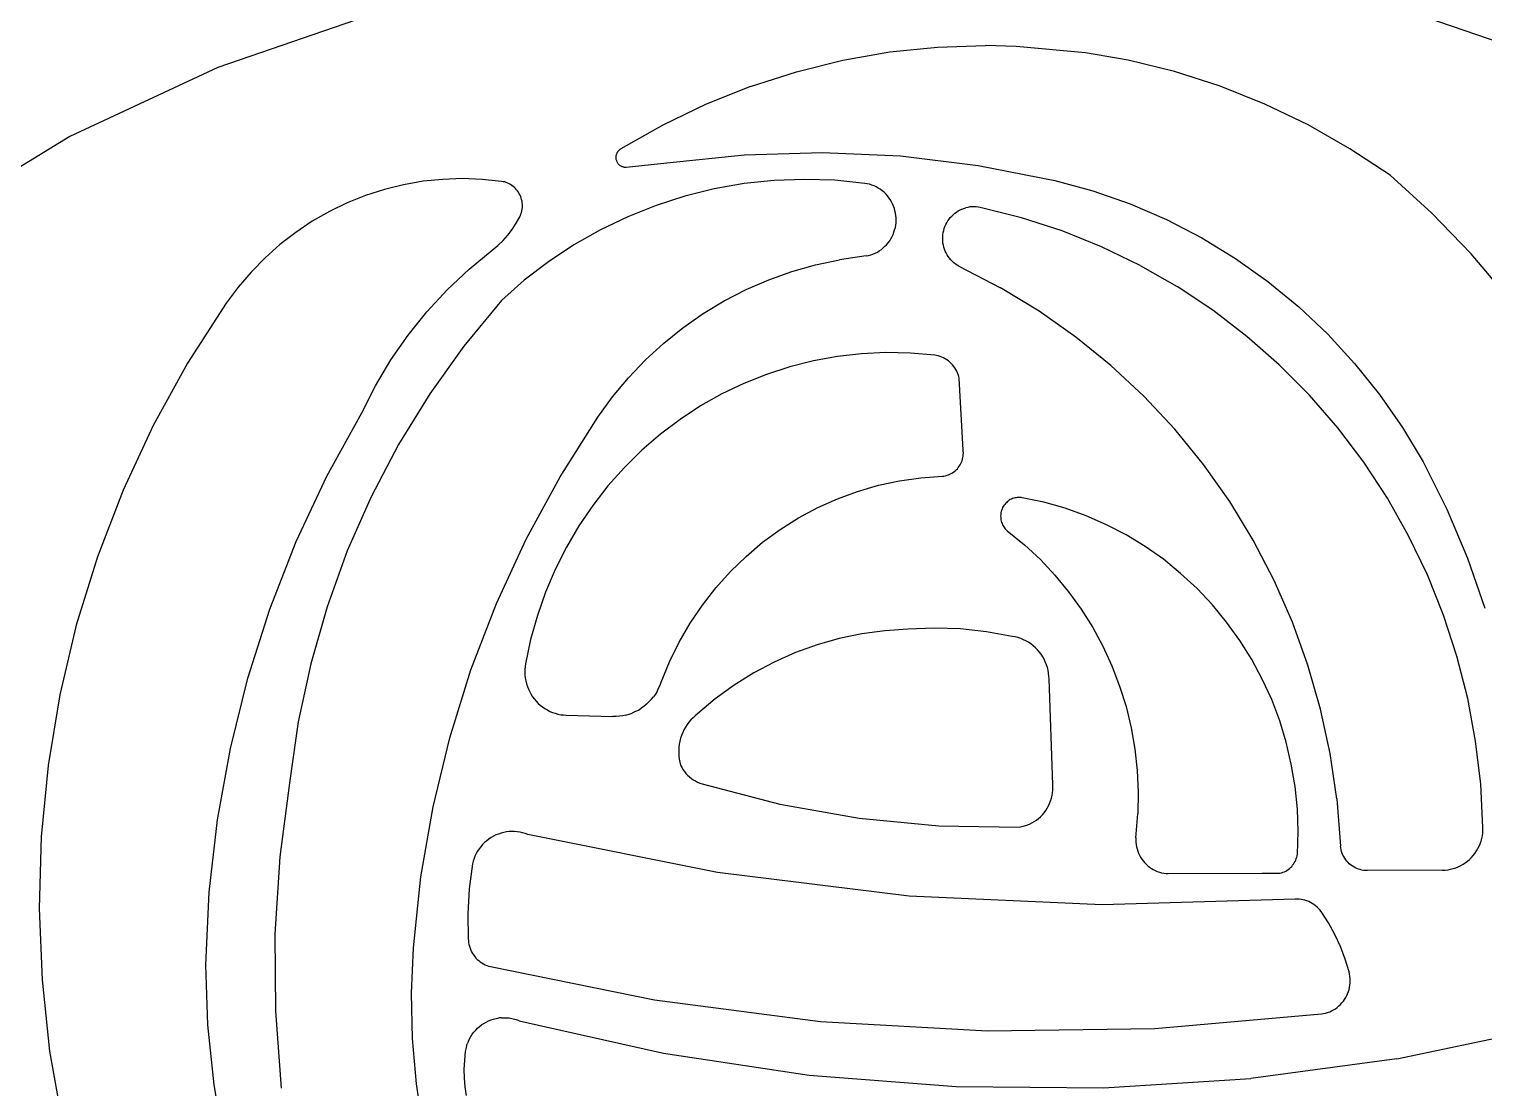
# Model space of a CAD drawing. Extents: x 396092 to 455492, y 17293 to 132793.
# Drawn here: x 419135.9 to 419241.3, y 60957.9 to 61034.6 of the extents above; entities that cross this region are included whole.
import ezdxf

# ---------------------------------------------------------------- set-up
doc = ezdxf.new("R2010")
doc.units = 0
doc.header["$LTSCALE"] = 1000
doc.header["$MEASUREMENT"] = 0
doc.layers.add('MU', color=34, linetype='Continuous')

msp = doc.modelspace()

# ---------------------------------------------------------------- linework, layer by layer
at = {"layer": 'MU', "color": 37}
for p, q in [((419161.13, 61035.75), (419149.6, 61031.78)), ((419247.66, 61031.78), (419236.13, 61035.75)), ((419194.86, 61032.31), (419198.28, 61032.91)), ((419198.28, 61032.91), (419201.73, 61033.27)), ((419201.73, 61033.27), (419205.19, 61033.39)), ((419207.41, 61033.31), (419205.19, 61033.39)), ((419212.45, 61032.85), (419207.41, 61033.31)), ((419215.52, 61032.32), (419212.45, 61032.85)), ((419149.6, 61031.78), (419138.88, 61026.78)), ((419188.19, 61030.42), (419191.5, 61031.48)), ((419191.5, 61031.48), (419194.86, 61032.31)), ((419218.89, 61031.49), (419215.52, 61032.32)), ((419222.19, 61030.43), (419218.89, 61031.49)), ((419188.19, 61030.42), (419184.96, 61029.13)), ((419225.42, 61029.14), (419222.19, 61030.43)), ((419184.96, 61029.13), (419181.83, 61027.62)), ((419228.56, 61027.63), (419225.42, 61029.14)), ((419181.83, 61027.62), (419178.8, 61025.9)), ((419231.58, 61025.91), (419228.56, 61027.63)), ((419138.88, 61026.78), (419129.15, 61020.83)), ((419178.44, 61025.34), (419178.43, 61025.29)), ((419178.43, 61025.29), (419178.43, 61025.24)), ((419178.43, 61025.24), (419178.44, 61025.2)), ((419178.45, 61025.43), (419178.44, 61025.38)), ((419178.44, 61025.38), (419178.44, 61025.34)), ((419178.44, 61025.2), (419178.44, 61025.15)), ((419178.44, 61025.15), (419178.45, 61025.1)), ((419178.46, 61025.47), (419178.45, 61025.43)), ((419178.45, 61025.1), (419178.47, 61025.06)), ((419178.48, 61025.52), (419178.46, 61025.47)), ((419178.47, 61025.06), (419178.48, 61025.02)), ((419178.49, 61025.56), (419178.48, 61025.52)), ((419178.51, 61025.6), (419178.49, 61025.56)), ((419178.54, 61025.65), (419178.51, 61025.6)), ((419178.56, 61025.68), (419178.54, 61025.65)), ((419178.59, 61025.72), (419178.56, 61025.68)), ((419178.62, 61025.76), (419178.59, 61025.72)), ((419178.65, 61025.79), (419178.62, 61025.76)), ((419178.69, 61025.82), (419178.65, 61025.79)), ((419178.72, 61025.85), (419178.69, 61025.82)), ((419178.76, 61025.87), (419178.72, 61025.85)), ((419178.8, 61025.9), (419178.76, 61025.87)), ((419182.13, 61024.89), (419187.75, 61025.47)), ((419187.75, 61025.47), (419193.4, 61025.64)), ((419193.4, 61025.64), (419199.05, 61025.38)), ((419199.05, 61025.38), (419204.67, 61024.7)), ((419234.49, 61023.98), (419231.58, 61025.91)), ((419178.48, 61025.02), (419178.5, 61024.97)), ((419178.5, 61024.97), (419178.52, 61024.93)), ((419178.52, 61024.93), (419178.55, 61024.89)), ((419178.55, 61024.89), (419178.57, 61024.85)), ((419178.57, 61024.85), (419178.6, 61024.82)), ((419178.6, 61024.82), (419178.63, 61024.78)), ((419178.63, 61024.78), (419178.67, 61024.75)), ((419178.67, 61024.75), (419178.7, 61024.72)), ((419178.7, 61024.72), (419178.74, 61024.69)), ((419178.74, 61024.69), (419178.78, 61024.67)), ((419178.78, 61024.67), (419178.82, 61024.65)), ((419178.82, 61024.65), (419178.86, 61024.63)), ((419178.86, 61024.63), (419178.9, 61024.61)), ((419178.9, 61024.61), (419178.95, 61024.6)), ((419178.95, 61024.6), (419178.99, 61024.59)), ((419178.99, 61024.59), (419179.04, 61024.58)), ((419179.04, 61024.58), (419179.08, 61024.57)), ((419179.08, 61024.57), (419179.13, 61024.57)), ((419179.13, 61024.57), (419179.17, 61024.57)), ((419179.17, 61024.57), (419182.13, 61024.89)), ((419204.67, 61024.7), (419210.22, 61023.61)), ((419161.67, 61022.96), (419160.31, 61022.52)), ((419163.06, 61023.3), (419161.67, 61022.96)), ((419164.47, 61023.55), (419163.06, 61023.3)), ((419165.89, 61023.69), (419164.47, 61023.55)), ((419167.31, 61023.74), (419165.89, 61023.69)), ((419168.74, 61023.69), (419167.31, 61023.74)), ((419170.16, 61023.54), (419168.74, 61023.69)), ((419170.27, 61023.52), (419170.16, 61023.54)), ((419170.39, 61023.5), (419170.27, 61023.52)), ((419170.5, 61023.46), (419170.39, 61023.5)), ((419170.6, 61023.42), (419170.5, 61023.46)), ((419170.71, 61023.37), (419170.6, 61023.42)), ((419170.81, 61023.31), (419170.71, 61023.37)), ((419170.9, 61023.25), (419170.81, 61023.31)), ((419171, 61023.18), (419170.9, 61023.25)), ((419171.08, 61023.11), (419171, 61023.18)), ((419171.17, 61023.03), (419171.08, 61023.11)), ((419171.24, 61022.94), (419171.17, 61023.03)), ((419185.56, 61023), (419183.43, 61022.47)), ((419187.72, 61023.38), (419185.56, 61023)), ((419189.9, 61023.61), (419187.72, 61023.38)), ((419192.09, 61023.69), (419189.9, 61023.61)), ((419194.28, 61023.62), (419192.09, 61023.69)), ((419196.46, 61023.4), (419194.28, 61023.62)), ((419196.63, 61023.37), (419196.46, 61023.4)), ((419196.8, 61023.33), (419196.63, 61023.37)), ((419196.96, 61023.28), (419196.8, 61023.33)), ((419197.13, 61023.22), (419196.96, 61023.28)), ((419197.28, 61023.15), (419197.13, 61023.22)), ((419197.43, 61023.06), (419197.28, 61023.15)), ((419197.58, 61022.97), (419197.43, 61023.06)), ((419197.72, 61022.86), (419197.58, 61022.97)), ((419210.22, 61023.61), (419212.98, 61022.86)), ((419237.52, 61021.24), (419234.49, 61023.98)), ((419158.98, 61021.98), (419157.69, 61021.36)), ((419160.31, 61022.52), (419158.98, 61021.98)), ((419171.32, 61022.85), (419171.24, 61022.94)), ((419171.38, 61022.75), (419171.32, 61022.85)), ((419171.44, 61022.65), (419171.38, 61022.75)), ((419171.49, 61022.55), (419171.44, 61022.65)), ((419171.54, 61022.44), (419171.49, 61022.55)), ((419171.58, 61022.33), (419171.54, 61022.44)), ((419171.61, 61022.22), (419171.58, 61022.33)), ((419171.64, 61022.11), (419171.61, 61022.22)), ((419171.65, 61021.99), (419171.64, 61022.11)), ((419171.66, 61021.88), (419171.65, 61021.99)), ((419183.43, 61022.47), (419181.34, 61021.8)), ((419197.85, 61022.75), (419197.72, 61022.86)), ((419197.98, 61022.63), (419197.85, 61022.75)), ((419198.09, 61022.5), (419197.98, 61022.63)), ((419198.2, 61022.36), (419198.09, 61022.5)), ((419198.3, 61022.22), (419198.2, 61022.36)), ((419198.39, 61022.07), (419198.3, 61022.22)), ((419198.47, 61021.91), (419198.39, 61022.07)), ((419198.54, 61021.75), (419198.47, 61021.91)), ((419212.98, 61022.86), (419215.68, 61021.91)), ((419215.68, 61021.91), (419218.31, 61020.78)), ((419157.69, 61021.36), (419156.45, 61020.65)), ((419171.22, 61020.51), (419171.47, 61020.97)), ((419171.47, 61020.97), (419171.52, 61021.08)), ((419171.52, 61021.08), (419171.56, 61021.19)), ((419171.56, 61021.19), (419171.6, 61021.3)), ((419171.6, 61021.3), (419171.63, 61021.41)), ((419171.63, 61021.41), (419171.65, 61021.53)), ((419171.65, 61021.53), (419171.66, 61021.64)), ((419171.66, 61021.76), (419171.66, 61021.88)), ((419171.66, 61021.64), (419171.66, 61021.76)), ((419179.3, 61020.98), (419177.31, 61020.03)), ((419181.34, 61021.8), (419179.3, 61020.98)), ((419198.6, 61021.59), (419198.54, 61021.75)), ((419198.64, 61021.42), (419198.6, 61021.59)), ((419198.68, 61021.25), (419198.64, 61021.42)), ((419198.71, 61021.07), (419198.68, 61021.25)), ((419198.72, 61020.9), (419198.71, 61021.07)), ((419198.72, 61020.72), (419198.72, 61020.9)), ((419202.56, 61020.8), (419202.65, 61020.92)), ((419202.65, 61020.92), (419202.75, 61021.03)), ((419202.75, 61021.03), (419202.86, 61021.13)), ((419202.86, 61021.13), (419202.98, 61021.23)), ((419202.98, 61021.23), (419203.1, 61021.32)), ((419203.1, 61021.32), (419203.22, 61021.4)), ((419203.22, 61021.4), (419203.36, 61021.47)), ((419203.36, 61021.47), (419203.49, 61021.53)), ((419203.49, 61021.53), (419203.63, 61021.59)), ((419203.63, 61021.59), (419203.77, 61021.63)), ((419203.92, 61021.66), (419203.77, 61021.63)), ((419204.07, 61021.69), (419203.92, 61021.66)), ((419204.21, 61021.7), (419204.07, 61021.69)), ((419204.36, 61021.7), (419204.21, 61021.7)), ((419204.51, 61021.7), (419204.36, 61021.7)), ((419204.66, 61021.68), (419204.51, 61021.7)), ((419204.8, 61021.66), (419204.66, 61021.68)), ((419207.8, 61020.91), (419204.8, 61021.66)), ((419210.74, 61019.96), (419207.8, 61020.91)), ((419240.36, 61018.29), (419237.52, 61021.24)), ((419155.25, 61019.85), (419154.11, 61018.97)), ((419156.45, 61020.65), (419155.25, 61019.85)), ((419170.61, 61019.65), (419170.93, 61020.07)), ((419170.93, 61020.07), (419171.22, 61020.51)), ((419177.31, 61020.03), (419175.4, 61018.94)), ((419198.51, 61019.7), (419198.57, 61019.86)), ((419198.57, 61019.86), (419198.62, 61020.03)), ((419198.62, 61020.03), (419198.67, 61020.2)), ((419198.67, 61020.2), (419198.7, 61020.37)), ((419198.7, 61020.37), (419198.72, 61020.55)), ((419198.72, 61020.55), (419198.72, 61020.72)), ((419202.12, 61019.69), (419202.14, 61019.84)), ((419202.14, 61019.84), (419202.17, 61019.99)), ((419202.17, 61019.99), (419202.21, 61020.13)), ((419202.21, 61020.13), (419202.26, 61020.27)), ((419202.26, 61020.27), (419202.33, 61020.41)), ((419202.33, 61020.41), (419202.39, 61020.55)), ((419202.39, 61020.55), (419202.47, 61020.68)), ((419202.47, 61020.68), (419202.56, 61020.8)), ((419213.6, 61018.8), (419210.74, 61019.96)), ((419218.31, 61020.78), (419220.86, 61019.46)), ((419154.11, 61018.97), (419153.03, 61018.01)), ((419169.48, 61018.56), (419169.88, 61018.89)), ((419169.88, 61018.89), (419170.26, 61019.26)), ((419170.26, 61019.26), (419170.61, 61019.65)), ((419175.4, 61018.94), (419173.56, 61017.72)), ((419197.79, 61018.72), (419197.92, 61018.84)), ((419197.92, 61018.84), (419198.04, 61018.96)), ((419198.04, 61018.96), (419198.15, 61019.1)), ((419198.15, 61019.1), (419198.26, 61019.24)), ((419198.26, 61019.24), (419198.35, 61019.39)), ((419198.35, 61019.39), (419198.43, 61019.54)), ((419198.43, 61019.54), (419198.51, 61019.7)), ((419202.1, 61019.54), (419202.12, 61019.69)), ((419202.1, 61019.38), (419202.1, 61019.54)), ((419202.11, 61019.23), (419202.1, 61019.38)), ((419202.12, 61019.08), (419202.11, 61019.23)), ((419202.15, 61018.93), (419202.12, 61019.08)), ((419202.18, 61018.79), (419202.15, 61018.93)), ((419202.23, 61018.64), (419202.18, 61018.79)), ((419216.39, 61017.46), (419213.6, 61018.8)), ((419220.86, 61019.46), (419223.31, 61017.96)), ((419153.03, 61018.01), (419152.02, 61016.98)), ((419167.8, 61017.19), (419169.48, 61018.56)), ((419173.56, 61017.72), (419171.8, 61016.38)), ((419192.89, 61017.5), (419194.63, 61017.87)), ((419196.56, 61018.14), (419194.63, 61017.87)), ((419196.56, 61018.14), (419196.73, 61018.17)), ((419196.73, 61018.17), (419196.89, 61018.22)), ((419196.89, 61018.22), (419197.05, 61018.28)), ((419197.05, 61018.28), (419197.21, 61018.35)), ((419197.21, 61018.35), (419197.37, 61018.42)), ((419197.37, 61018.42), (419197.51, 61018.51)), ((419197.51, 61018.51), (419197.66, 61018.61)), ((419197.66, 61018.61), (419197.79, 61018.72)), ((419202.28, 61018.5), (419202.23, 61018.64)), ((419202.35, 61018.36), (419202.28, 61018.5)), ((419202.42, 61018.23), (419202.35, 61018.36)), ((419202.5, 61018.1), (419202.42, 61018.23)), ((419202.59, 61017.98), (419202.5, 61018.1)), ((419202.69, 61017.86), (419202.59, 61017.98)), ((419202.79, 61017.76), (419202.69, 61017.86)), ((419202.9, 61017.65), (419202.79, 61017.76)), ((419223.31, 61017.96), (419225.65, 61016.3)), ((419243.01, 61015.16), (419240.36, 61018.29)), ((419152.02, 61016.98), (419151.08, 61015.89)), ((419166.22, 61015.7), (419167.8, 61017.19)), ((419189.5, 61016.42), (419191.18, 61017.02)), ((419191.18, 61017.02), (419192.89, 61017.5)), ((419203.02, 61017.56), (419202.9, 61017.65)), ((419203.14, 61017.48), (419203.02, 61017.56)), ((419203.27, 61017.4), (419203.14, 61017.48)), ((419203.27, 61017.4), (419206.29, 61015.84)), ((419216.39, 61017.46), (419219.08, 61015.93)), ((419151.08, 61015.89), (419150.22, 61014.73)), ((419164.74, 61014.1), (419166.22, 61015.7)), ((419171.8, 61016.38), (419170.14, 61014.92)), ((419186.28, 61014.9), (419187.87, 61015.72)), ((419187.87, 61015.72), (419189.5, 61016.42)), ((419209.08, 61014.15), (419206.29, 61015.84)), ((419221.66, 61014.21), (419219.08, 61015.93)), ((419225.65, 61016.3), (419227.88, 61014.47)), ((419150.22, 61014.73), (419147.42, 61010.39)), ((419170.14, 61014.92), (419167.43, 61011.62)), ((419184.76, 61013.98), (419186.28, 61014.9)), ((419163.38, 61012.4), (419164.74, 61014.1)), ((419183.29, 61012.95), (419184.76, 61013.98)), ((419211.75, 61012.27), (419209.08, 61014.15)), ((419224.13, 61012.32), (419221.66, 61014.21)), ((419227.88, 61014.47), (419229.98, 61012.49)), ((419181.9, 61011.83), (419183.29, 61012.95)), ((419229.98, 61012.49), (419231.93, 61010.36)), ((419162.14, 61010.61), (419163.38, 61012.4)), ((419167.43, 61011.62), (419164.95, 61008.15)), ((419180.58, 61010.62), (419181.9, 61011.83)), ((419214.28, 61010.21), (419211.75, 61012.27)), ((419226.46, 61010.27), (419224.13, 61012.32)), ((419147.42, 61010.39), (419144.93, 61005.87)), ((419161.02, 61008.74), (419162.14, 61010.61)), ((419179.34, 61009.32), (419180.58, 61010.62)), ((419192.74, 61010.55), (419191.03, 61010.12)), ((419194.48, 61010.86), (419192.74, 61010.55)), ((419196.23, 61011.06), (419194.48, 61010.86)), ((419197.99, 61011.15), (419196.23, 61011.06)), ((419199.76, 61011.11), (419197.99, 61011.15)), ((419201.52, 61010.95), (419199.76, 61011.11)), ((419201.65, 61010.93), (419201.52, 61010.95)), ((419201.78, 61010.9), (419201.65, 61010.93)), ((419201.91, 61010.87), (419201.78, 61010.9)), ((419202.04, 61010.82), (419201.91, 61010.87)), ((419202.16, 61010.76), (419202.04, 61010.82)), ((419202.28, 61010.7), (419202.16, 61010.76)), ((419202.4, 61010.62), (419202.28, 61010.7)), ((419202.51, 61010.54), (419202.4, 61010.62)), ((419202.62, 61010.46), (419202.51, 61010.54)), ((419202.72, 61010.36), (419202.62, 61010.46)), ((419202.81, 61010.26), (419202.72, 61010.36)), ((419231.93, 61010.36), (419233.74, 61008.11)), ((419178.19, 61007.94), (419179.34, 61009.32)), ((419189.35, 61009.57), (419187.71, 61008.91)), ((419191.03, 61010.12), (419189.35, 61009.57)), ((419202.9, 61010.15), (419202.81, 61010.26)), ((419202.98, 61010.04), (419202.9, 61010.15)), ((419203.05, 61009.92), (419202.98, 61010.04)), ((419203.11, 61009.8), (419203.05, 61009.92)), ((419203.17, 61009.68), (419203.11, 61009.8)), ((419203.22, 61009.55), (419203.17, 61009.68)), ((419203.26, 61009.41), (419203.22, 61009.55)), ((419203.29, 61009.28), (419203.26, 61009.41)), ((419203.58, 61004.11), (419203.29, 61009.28)), ((419216.67, 61007.98), (419214.28, 61010.21)), ((419228.66, 61008.06), (419226.46, 61010.27)), ((419160.03, 61006.79), (419161.02, 61008.74)), ((419187.71, 61008.91), (419186.11, 61008.15)), ((419164.95, 61008.15), (419162.7, 61004.5)), ((419177.13, 61006.48), (419178.19, 61007.94)), ((419184.57, 61007.28), (419183.08, 61006.3)), ((419186.11, 61008.15), (419184.57, 61007.28)), ((419218.91, 61005.59), (419216.67, 61007.98)), ((419230.7, 61005.71), (419228.66, 61008.06)), ((419233.74, 61008.11), (419235.39, 61005.73)), ((419157.51, 61002.2), (419160.03, 61006.79)), ((419174.39, 61002.15), (419177.13, 61006.48)), ((419183.08, 61006.3), (419181.67, 61005.23)), ((419144.93, 61005.87), (419142.75, 61001.19)), ((419181.67, 61005.23), (419180.32, 61004.07)), ((419220.98, 61003.05), (419218.91, 61005.59)), ((419232.59, 61003.22), (419230.7, 61005.71)), ((419235.39, 61005.73), (419236.88, 61003.24)), ((419162.7, 61004.5), (419160.71, 61000.71)), ((419180.32, 61004.07), (419179.05, 61002.82)), ((419203.59, 61004), (419203.58, 61004.11)), ((419203.6, 61003.88), (419203.59, 61004)), ((419203.3, 61002.92), (419203.36, 61003.01)), ((419203.36, 61003.01), (419203.41, 61003.11)), ((419203.41, 61003.11), (419203.46, 61003.22)), ((419203.46, 61003.22), (419203.5, 61003.32)), ((419203.5, 61003.32), (419203.53, 61003.43)), ((419203.53, 61003.43), (419203.56, 61003.54)), ((419203.56, 61003.54), (419203.58, 61003.65)), ((419203.58, 61003.65), (419203.59, 61003.77)), ((419203.59, 61003.77), (419203.6, 61003.88)), ((419222.88, 61000.37), (419220.98, 61003.05)), ((419234.3, 61000.6), (419232.59, 61003.22)), ((419236.88, 61003.24), (419238.61, 60999.81)), ((419155.29, 60997.46), (419157.51, 61002.2)), ((419171.94, 60997.64), (419174.39, 61002.15)), ((419179.05, 61002.82), (419177.86, 61001.49)), ((419198.97, 61001.86), (419200.52, 61002.08)), ((419200.52, 61002.08), (419202.08, 61002.19)), ((419202.08, 61002.19), (419202.19, 61002.21)), ((419202.19, 61002.21), (419202.3, 61002.23)), ((419202.3, 61002.23), (419202.41, 61002.26)), ((419202.41, 61002.26), (419202.51, 61002.3)), ((419202.51, 61002.3), (419202.62, 61002.34)), ((419202.62, 61002.34), (419202.72, 61002.39)), ((419202.72, 61002.39), (419202.81, 61002.45)), ((419202.81, 61002.45), (419202.91, 61002.51)), ((419202.91, 61002.51), (419202.99, 61002.58)), ((419202.99, 61002.58), (419203.08, 61002.66)), ((419203.08, 61002.66), (419203.16, 61002.74)), ((419203.16, 61002.74), (419203.23, 61002.83)), ((419203.23, 61002.83), (419203.3, 61002.92)), ((419142.75, 61001.19), (419140.89, 60996.36)), ((419177.86, 61001.49), (419176.76, 61000.08)), ((419194.47, 61000.56), (419195.94, 61001.1)), ((419195.94, 61001.1), (419197.45, 61001.54)), ((419197.45, 61001.54), (419198.97, 61001.86)), ((419160.71, 61000.71), (419158.98, 60996.79)), ((419176.76, 61000.08), (419175.76, 60998.6)), ((419191.66, 60999.18), (419193.05, 60999.92)), ((419193.05, 60999.92), (419194.47, 61000.56)), ((419206.4, 60999.84), (419206.37, 60999.75)), ((419206.44, 60999.92), (419206.4, 60999.84)), ((419206.48, 61000), (419206.44, 60999.92)), ((419206.53, 61000.07), (419206.48, 61000)), ((419206.59, 61000.15), (419206.53, 61000.07)), ((419206.64, 61000.22), (419206.59, 61000.15)), ((419206.71, 61000.28), (419206.64, 61000.22)), ((419206.77, 61000.34), (419206.71, 61000.28)), ((419206.84, 61000.4), (419206.77, 61000.34)), ((419206.92, 61000.45), (419206.84, 61000.4)), ((419206.99, 61000.5), (419206.92, 61000.45)), ((419207.07, 61000.54), (419206.99, 61000.5)), ((419207.16, 61000.57), (419207.07, 61000.54)), ((419207.24, 61000.6), (419207.16, 61000.57)), ((419207.33, 61000.63), (419207.24, 61000.6)), ((419207.42, 61000.64), (419207.33, 61000.63)), ((419207.5, 61000.66), (419207.42, 61000.64)), ((419207.59, 61000.66), (419207.5, 61000.66)), ((419207.68, 61000.66), (419207.59, 61000.66)), ((419207.77, 61000.66), (419207.68, 61000.66)), ((419207.86, 61000.64), (419207.77, 61000.66)), ((419209.43, 61000.31), (419207.86, 61000.64)), ((419210.97, 60999.87), (419209.43, 61000.31)), ((419212.48, 60999.33), (419210.97, 60999.87)), ((419224.59, 60997.56), (419222.88, 61000.37)), ((419235.84, 60997.88), (419234.3, 61000.6)), ((419238.61, 60999.81), (419240.1, 60996.27)), ((419190.33, 60998.34), (419191.66, 60999.18)), ((419206.3, 60999.39), (419206.29, 60999.3)), ((419206.29, 60999.3), (419206.3, 60999.21)), ((419206.31, 60999.48), (419206.3, 60999.39)), ((419206.3, 60999.21), (419206.3, 60999.12)), ((419206.3, 60999.12), (419206.32, 60999.03)), ((419206.32, 60999.57), (419206.31, 60999.48)), ((419206.34, 60999.66), (419206.32, 60999.57)), ((419206.32, 60999.03), (419206.34, 60998.94)), ((419206.37, 60999.75), (419206.34, 60999.66)), ((419206.34, 60998.94), (419206.36, 60998.85)), ((419206.36, 60998.85), (419206.4, 60998.77)), ((419206.4, 60998.77), (419206.43, 60998.68)), ((419213.96, 60998.68), (419212.48, 60999.33)), ((419175.76, 60998.6), (419174.85, 60997.06)), ((419189.06, 60997.41), (419190.33, 60998.34)), ((419206.43, 60998.68), (419206.48, 60998.6)), ((419206.48, 60998.6), (419206.52, 60998.53)), ((419206.52, 60998.53), (419206.58, 60998.45)), ((419206.58, 60998.45), (419206.63, 60998.38)), ((419206.63, 60998.38), (419206.7, 60998.32)), ((419206.7, 60998.32), (419206.76, 60998.25)), ((419206.76, 60998.25), (419208.03, 60997.22)), ((419215.38, 60997.94), (419213.96, 60998.68)), ((419216.76, 60997.1), (419215.38, 60997.94)), ((419237.2, 60995.05), (419235.84, 60997.88)), ((419153.38, 60992.58), (419155.29, 60997.46)), ((419158.98, 60996.79), (419157.52, 60992.75)), ((419169.79, 60992.98), (419171.94, 60997.64)), ((419174.85, 60997.06), (419174.04, 60995.45)), ((419187.86, 60996.39), (419189.06, 60997.41)), ((419208.03, 60997.22), (419209.17, 60996.16)), ((419218.08, 60996.18), (419216.76, 60997.1)), ((419226.11, 60994.64), (419224.59, 60997.56)), ((419140.89, 60996.36), (419139.36, 60991.41)), ((419186.73, 60995.3), (419187.86, 60996.39)), ((419209.17, 60996.16), (419210.23, 60995.03)), ((419219.33, 60995.16), (419218.08, 60996.18)), ((419240.1, 60996.27), (419241.35, 60992.63)), ((419174.04, 60995.45), (419173.34, 60993.8)), ((419185.67, 60994.12), (419186.73, 60995.3)), ((419210.23, 60995.03), (419211.22, 60993.83)), ((419220.52, 60994.06), (419219.33, 60995.16)), ((419227.44, 60991.62), (419226.11, 60994.64)), ((419238.37, 60992.14), (419237.2, 60995.05)), ((419173.34, 60993.8), (419172.75, 60992.11)), ((419184.7, 60992.87), (419185.67, 60994.12)), ((419211.22, 60993.83), (419212.13, 60992.57)), ((419221.63, 60992.88), (419220.52, 60994.06)), ((419151.79, 60987.57), (419153.38, 60992.58)), ((419157.52, 60992.75), (419156.34, 60988.62)), ((419167.94, 60988.17), (419169.79, 60992.98)), ((419183.81, 60991.56), (419184.7, 60992.87)), ((419212.13, 60992.57), (419212.96, 60991.25)), ((419222.66, 60991.63), (419221.63, 60992.88)), ((419139.36, 60991.41), (419138.17, 60986.37)), ((419172.75, 60992.11), (419172.26, 60990.37)), ((419183.02, 60990.19), (419183.81, 60991.56)), ((419223.61, 60990.31), (419222.66, 60991.63)), ((419228.55, 60988.51), (419227.44, 60991.62)), ((419239.34, 60989.16), (419238.37, 60992.14)), ((419172.26, 60990.37), (419171.89, 60988.61)), ((419194.61, 60990.45), (419193, 60989.99)), ((419196.25, 60990.79), (419194.61, 60990.45)), ((419197.91, 60991.01), (419196.25, 60990.79)), ((419199.58, 60991.11), (419197.91, 60991.01)), ((419201.48, 60991.19), (419199.58, 60991.11)), ((419203.38, 60991.14), (419201.48, 60991.19)), ((419205.27, 60990.94), (419203.38, 60991.14)), ((419207.14, 60990.6), (419205.27, 60990.94)), ((419207.35, 60990.56), (419207.14, 60990.6)), ((419207.55, 60990.51), (419207.35, 60990.56)), ((419207.75, 60990.44), (419207.55, 60990.51)), ((419207.94, 60990.36), (419207.75, 60990.44)), ((419208.13, 60990.27), (419207.94, 60990.36)), ((419212.96, 60991.25), (419213.7, 60989.88)), ((419224.48, 60988.93), (419223.61, 60990.31)), ((419182.32, 60988.76), (419183.02, 60990.19)), ((419191.43, 60989.42), (419189.9, 60988.74)), ((419193, 60989.99), (419191.43, 60989.42)), ((419208.31, 60990.17), (419208.13, 60990.27)), ((419208.49, 60990.05), (419208.31, 60990.17)), ((419208.65, 60989.92), (419208.49, 60990.05)), ((419208.81, 60989.78), (419208.65, 60989.92)), ((419208.96, 60989.63), (419208.81, 60989.78)), ((419209.09, 60989.47), (419208.96, 60989.63)), ((419209.22, 60989.3), (419209.09, 60989.47)), ((419209.34, 60989.13), (419209.22, 60989.3)), ((419213.7, 60989.88), (419214.35, 60988.46)), ((419156.34, 60988.62), (419155.43, 60984.42)), ((419171.86, 60988.41), (419171.84, 60988.2)), ((419171.84, 60988.2), (419171.84, 60987.99)), ((419171.89, 60988.61), (419171.86, 60988.41)), ((419181.71, 60987.29), (419182.32, 60988.76)), ((419189.9, 60988.74), (419188.42, 60987.95)), ((419209.44, 60988.94), (419209.34, 60989.13)), ((419209.53, 60988.75), (419209.44, 60988.94)), ((419209.61, 60988.55), (419209.53, 60988.75)), ((419209.68, 60988.35), (419209.61, 60988.55)), ((419209.73, 60988.15), (419209.68, 60988.35)), ((419214.35, 60988.46), (419214.91, 60987)), ((419225.24, 60987.5), (419224.48, 60988.93)), ((419229.46, 60985.34), (419228.55, 60988.51)), ((419240.12, 60986.11), (419239.34, 60989.16)), ((419150.52, 60982.48), (419151.79, 60987.57)), ((419166.41, 60983.26), (419167.94, 60988.17)), ((419171.84, 60987.99), (419171.85, 60987.78)), ((419171.85, 60987.78), (419171.87, 60987.57)), ((419171.87, 60987.57), (419171.91, 60987.37)), ((419171.91, 60987.37), (419171.96, 60987.16)), ((419171.96, 60987.16), (419172.03, 60986.97)), ((419181.63, 60987.06), (419181.71, 60987.29)), ((419188.42, 60987.95), (419186.99, 60987.06)), ((419209.77, 60987.94), (419209.73, 60988.15)), ((419209.79, 60987.73), (419209.77, 60987.94)), ((419209.8, 60987.52), (419209.79, 60987.73)), ((419210.07, 60979.85), (419209.8, 60987.52)), ((419225.92, 60986.02), (419225.24, 60987.5)), ((419138.17, 60986.37), (419137.32, 60981.25)), ((419172.03, 60986.97), (419172.1, 60986.77)), ((419172.1, 60986.77), (419172.19, 60986.58)), ((419172.19, 60986.58), (419172.29, 60986.4)), ((419172.29, 60986.4), (419172.4, 60986.23)), ((419172.4, 60986.23), (419172.53, 60986.06)), ((419180.99, 60986.03), (419181.15, 60986.21)), ((419181.29, 60986.41), (419181.15, 60986.21)), ((419181.42, 60986.62), (419181.29, 60986.41)), ((419181.42, 60986.62), (419181.53, 60986.84)), ((419181.53, 60986.84), (419181.63, 60987.06)), ((419186.99, 60987.06), (419185.63, 60986.07)), ((419214.91, 60987), (419215.38, 60985.51)), ((419240.69, 60983.02), (419240.12, 60986.11)), ((419172.53, 60986.06), (419172.66, 60985.9)), ((419172.66, 60985.9), (419172.81, 60985.75)), ((419172.81, 60985.75), (419172.96, 60985.61)), ((419172.96, 60985.61), (419173.12, 60985.49)), ((419173.12, 60985.49), (419173.29, 60985.37)), ((419173.29, 60985.37), (419173.47, 60985.27)), ((419173.47, 60985.27), (419173.65, 60985.17)), ((419173.65, 60985.17), (419173.84, 60985.09)), ((419173.84, 60985.09), (419174.04, 60985.03)), ((419179.4, 60984.97), (419179.62, 60985.05)), ((419179.84, 60985.15), (419179.62, 60985.05)), ((419179.84, 60985.15), (419180.06, 60985.26)), ((419180.06, 60985.26), (419180.26, 60985.39)), ((419180.46, 60985.53), (419180.26, 60985.39)), ((419180.65, 60985.68), (419180.46, 60985.53)), ((419180.65, 60985.68), (419180.83, 60985.85)), ((419180.83, 60985.85), (419180.99, 60986.03)), ((419185.63, 60986.07), (419184.35, 60984.98)), ((419215.38, 60985.51), (419215.74, 60983.98)), ((419226.5, 60984.49), (419225.92, 60986.02)), ((419230.16, 60982.11), (419229.46, 60985.34)), ((419155.43, 60984.42), (419154.82, 60980.16)), ((419174.04, 60985.03), (419174.24, 60984.97)), ((419174.24, 60984.97), (419174.44, 60984.93)), ((419174.44, 60984.93), (419174.64, 60984.91)), ((419174.64, 60984.91), (419174.84, 60984.89)), ((419174.84, 60984.89), (419178.21, 60984.8)), ((419178.45, 60984.8), (419178.21, 60984.8)), ((419178.69, 60984.82), (419178.45, 60984.8)), ((419178.93, 60984.85), (419178.69, 60984.82)), ((419179.16, 60984.9), (419178.93, 60984.85)), ((419179.16, 60984.9), (419179.4, 60984.97)), ((419183.47, 60984.02), (419183.36, 60983.83)), ((419183.59, 60984.21), (419183.47, 60984.02)), ((419183.72, 60984.38), (419183.59, 60984.21)), ((419183.86, 60984.55), (419183.72, 60984.38)), ((419184.02, 60984.7), (419183.86, 60984.55)), ((419184.18, 60984.85), (419184.02, 60984.7)), ((419184.35, 60984.98), (419184.18, 60984.85)), ((419215.74, 60983.98), (419216.01, 60982.44)), ((419226.97, 60982.93), (419226.5, 60984.49)), ((419165.2, 60978.25), (419166.41, 60983.26)), ((419183.06, 60983.01), (419183.02, 60982.8)), ((419183.12, 60983.23), (419183.06, 60983.01)), ((419183.19, 60983.43), (419183.12, 60983.23)), ((419183.27, 60983.64), (419183.19, 60983.43)), ((419183.36, 60983.83), (419183.27, 60983.64)), ((419227.34, 60981.34), (419226.97, 60982.93)), ((419241.06, 60979.89), (419240.69, 60983.02)), ((419149.59, 60977.31), (419150.52, 60982.48)), ((419182.99, 60982.58), (419182.98, 60982.36)), ((419182.98, 60982.36), (419182.98, 60982.14)), ((419182.98, 60982.14), (419182.99, 60981.92)), ((419183.02, 60982.8), (419182.99, 60982.58)), ((419182.99, 60981.92), (419183.02, 60981.71)), ((419216.01, 60982.44), (419216.18, 60980.88)), ((419230.63, 60978.84), (419230.16, 60982.11)), ((419137.32, 60981.25), (419136.82, 60976.09)), ((419183.02, 60981.71), (419183.06, 60981.49)), ((419183.06, 60981.49), (419183.12, 60981.28)), ((419183.12, 60981.28), (419183.2, 60981.12)), ((419183.2, 60981.12), (419183.29, 60980.97)), ((419183.29, 60980.97), (419183.4, 60980.82)), ((419183.4, 60980.82), (419183.51, 60980.68)), ((419216.18, 60980.88), (419216.25, 60979.32)), ((419227.61, 60979.72), (419227.34, 60981.34)), ((419154.82, 60980.16), (419154.09, 60974.63)), ((419183.51, 60980.68), (419183.63, 60980.55)), ((419183.63, 60980.55), (419183.76, 60980.43)), ((419183.76, 60980.43), (419183.9, 60980.32)), ((419183.9, 60980.32), (419184.04, 60980.22)), ((419184.04, 60980.22), (419184.2, 60980.13)), ((419184.2, 60980.13), (419184.35, 60980.05)), ((419184.35, 60980.05), (419184.51, 60979.98)), ((419184.51, 60979.98), (419184.68, 60979.92)), ((419184.68, 60979.92), (419190.31, 60978.45)), ((419210.08, 60979.65), (419210.07, 60979.85)), ((419241.22, 60976.75), (419241.06, 60979.89)), ((419209.91, 60978.69), (419209.97, 60978.88)), ((419209.97, 60978.88), (419210.02, 60979.07)), ((419210.02, 60979.07), (419210.05, 60979.26)), ((419210.05, 60979.26), (419210.07, 60979.46)), ((419210.07, 60979.46), (419210.08, 60979.65)), ((419216.25, 60979.32), (419216.22, 60977.75)), ((419227.78, 60978.1), (419227.61, 60979.72)), ((419230.63, 60978.84), (419230.9, 60975.41)), ((419164.32, 60973.18), (419165.2, 60978.25)), ((419190.31, 60978.45), (419196.04, 60977.44)), ((419209.18, 60977.54), (419209.32, 60977.68)), ((419209.32, 60977.68), (419209.44, 60977.83)), ((419209.44, 60977.83), (419209.56, 60977.99)), ((419209.56, 60977.99), (419209.67, 60978.15)), ((419209.67, 60978.15), (419209.76, 60978.33)), ((419209.76, 60978.33), (419209.84, 60978.5)), ((419209.84, 60978.5), (419209.91, 60978.69)), ((419216.08, 60976.02), (419216.22, 60977.75)), ((419227.83, 60976.46), (419227.78, 60978.1)), ((419148.99, 60972.08), (419149.59, 60977.31)), ((419196.04, 60977.44), (419201.82, 60976.89)), ((419201.82, 60976.89), (419207.63, 60976.79)), ((419207.63, 60976.79), (419207.82, 60976.83)), ((419207.82, 60976.83), (419208.01, 60976.87)), ((419208.01, 60976.87), (419208.2, 60976.93)), ((419208.2, 60976.93), (419208.38, 60977.01)), ((419208.38, 60977.01), (419208.55, 60977.09)), ((419208.55, 60977.09), (419208.72, 60977.19)), ((419208.72, 60977.19), (419208.88, 60977.3)), ((419208.88, 60977.3), (419209.03, 60977.41)), ((419209.03, 60977.41), (419209.18, 60977.54)), ((419241.22, 60976.55), (419241.22, 60976.75)), ((419136.82, 60976.09), (419136.67, 60970.9)), ((419168.93, 60975.67), (419168.78, 60975.52)), ((419169.08, 60975.8), (419168.93, 60975.67)), ((419169.23, 60975.92), (419169.08, 60975.8)), ((419169.4, 60976.03), (419169.23, 60975.92)), ((419169.57, 60976.13), (419169.4, 60976.03)), ((419169.75, 60976.22), (419169.57, 60976.13)), ((419169.93, 60976.29), (419169.75, 60976.22)), ((419170.12, 60976.35), (419169.93, 60976.29)), ((419170.31, 60976.4), (419170.12, 60976.35)), ((419170.51, 60976.44), (419170.31, 60976.4)), ((419170.7, 60976.46), (419170.51, 60976.44)), ((419170.9, 60976.47), (419170.7, 60976.46)), ((419171.1, 60976.47), (419170.9, 60976.47)), ((419171.29, 60976.45), (419171.1, 60976.47)), ((419171.49, 60976.42), (419171.29, 60976.45)), ((419171.68, 60976.38), (419171.49, 60976.42)), ((419171.87, 60976.32), (419171.68, 60976.38)), ((419172.06, 60976.25), (419171.87, 60976.32)), ((419185.78, 60973.5), (419172.06, 60976.25)), ((419216.08, 60976.02), (419216.08, 60975.86)), ((419216.08, 60975.86), (419216.08, 60975.69)), ((419216.08, 60975.69), (419216.1, 60975.53)), ((419227.78, 60974.83), (419227.83, 60976.46)), ((419240.94, 60975.4), (419241.02, 60975.59)), ((419241.02, 60975.59), (419241.08, 60975.77)), ((419241.08, 60975.77), (419241.13, 60975.96)), ((419241.13, 60975.96), (419241.18, 60976.16)), ((419241.18, 60976.16), (419241.2, 60976.36)), ((419241.2, 60976.36), (419241.22, 60976.55)), ((419154.09, 60974.63), (419153.74, 60969.05)), ((419168.16, 60974.51), (419168.09, 60974.32)), ((419168.23, 60974.69), (419168.16, 60974.51)), ((419168.32, 60974.87), (419168.23, 60974.69)), ((419168.42, 60975.05), (419168.32, 60974.87)), ((419168.53, 60975.22), (419168.42, 60975.05)), ((419168.65, 60975.37), (419168.53, 60975.22)), ((419168.78, 60975.52), (419168.65, 60975.37)), ((419216.1, 60975.53), (419216.13, 60975.37)), ((419216.13, 60975.37), (419216.17, 60975.21)), ((419216.17, 60975.21), (419216.22, 60975.05)), ((419216.22, 60975.05), (419216.28, 60974.9)), ((419216.28, 60974.9), (419216.35, 60974.75)), ((419216.35, 60974.75), (419216.43, 60974.61)), ((419216.43, 60974.61), (419216.52, 60974.47)), ((419227.66, 60974.4), (419227.7, 60974.51)), ((419227.7, 60974.51), (419227.74, 60974.61)), ((419227.74, 60974.61), (419227.76, 60974.72)), ((419227.76, 60974.72), (419227.78, 60974.83)), ((419230.92, 60975.28), (419230.9, 60975.41)), ((419230.95, 60975.15), (419230.92, 60975.28)), ((419230.98, 60975.02), (419230.95, 60975.15)), ((419231.03, 60974.89), (419230.98, 60975.02)), ((419231.08, 60974.77), (419231.03, 60974.89)), ((419231.14, 60974.66), (419231.08, 60974.77)), ((419231.21, 60974.54), (419231.14, 60974.66)), ((419231.28, 60974.43), (419231.21, 60974.54)), ((419240.25, 60974.45), (419240.39, 60974.59)), ((419240.39, 60974.59), (419240.52, 60974.74)), ((419240.52, 60974.74), (419240.64, 60974.89)), ((419240.64, 60974.89), (419240.75, 60975.06)), ((419240.75, 60975.06), (419240.85, 60975.23)), ((419240.85, 60975.23), (419240.94, 60975.4)), ((419168.04, 60974.12), (419167.81, 60972.33)), ((419168.09, 60974.32), (419168.04, 60974.12)), ((419199.67, 60971.8), (419185.78, 60973.5)), ((419216.52, 60974.47), (419216.61, 60974.34)), ((419216.61, 60974.34), (419216.72, 60974.22)), ((419216.72, 60974.22), (419216.83, 60974.1)), ((419216.83, 60974.1), (419216.95, 60973.99)), ((419216.95, 60973.99), (419217.08, 60973.89)), ((419217.08, 60973.89), (419217.21, 60973.8)), ((419217.21, 60973.8), (419217.35, 60973.72)), ((419217.35, 60973.72), (419217.49, 60973.64)), ((419217.49, 60973.64), (419217.64, 60973.58)), ((419217.64, 60973.58), (419217.8, 60973.53)), ((419217.8, 60973.53), (419217.95, 60973.48)), ((419217.95, 60973.48), (419218.11, 60973.45)), ((419218.11, 60973.45), (419218.27, 60973.43)), ((419218.43, 60973.42), (419225.24, 60973.46)), ((419225.24, 60973.46), (419226.53, 60973.45)), ((419226.53, 60973.45), (419226.64, 60973.48)), ((419226.64, 60973.48), (419226.74, 60973.52)), ((419226.74, 60973.52), (419226.84, 60973.56)), ((419226.84, 60973.56), (419226.94, 60973.61)), ((419226.94, 60973.61), (419227.03, 60973.66)), ((419227.03, 60973.66), (419227.12, 60973.72)), ((419227.12, 60973.72), (419227.21, 60973.79)), ((419227.21, 60973.79), (419227.29, 60973.86)), ((419227.29, 60973.86), (419227.37, 60973.94)), ((419227.37, 60973.94), (419227.44, 60974.03)), ((419227.44, 60974.03), (419227.5, 60974.11)), ((419227.5, 60974.11), (419227.56, 60974.21)), ((419227.56, 60974.21), (419227.62, 60974.3)), ((419227.62, 60974.3), (419227.66, 60974.4)), ((419231.36, 60974.33), (419231.28, 60974.43)), ((419231.45, 60974.23), (419231.36, 60974.33)), ((419231.54, 60974.14), (419231.45, 60974.23)), ((419231.64, 60974.06), (419231.54, 60974.14)), ((419231.75, 60973.98), (419231.64, 60974.06)), ((419231.86, 60973.91), (419231.75, 60973.98)), ((419231.97, 60973.85), (419231.86, 60973.91)), ((419232.09, 60973.79), (419231.97, 60973.85)), ((419232.21, 60973.75), (419232.09, 60973.79)), ((419232.34, 60973.71), (419232.21, 60973.75)), ((419232.46, 60973.68), (419232.34, 60973.71)), ((419232.59, 60973.66), (419232.46, 60973.68)), ((419232.72, 60973.64), (419232.59, 60973.66)), ((419232.85, 60973.64), (419232.72, 60973.64)), ((419238.3, 60973.67), (419232.85, 60973.64)), ((419238.3, 60973.67), (419238.49, 60973.68)), ((419238.49, 60973.68), (419238.69, 60973.7)), ((419238.69, 60973.7), (419238.88, 60973.74)), ((419238.88, 60973.74), (419239.07, 60973.79)), ((419239.07, 60973.79), (419239.25, 60973.85)), ((419239.25, 60973.85), (419239.43, 60973.92)), ((419239.43, 60973.92), (419239.61, 60974)), ((419239.61, 60974), (419239.78, 60974.1)), ((419239.78, 60974.1), (419239.94, 60974.21)), ((419239.94, 60974.21), (419240.1, 60974.32)), ((419240.1, 60974.32), (419240.25, 60974.45)), ((419163.77, 60968.05), (419164.32, 60973.18)), ((419218.27, 60973.43), (419218.43, 60973.42)), ((419148.73, 60966.83), (419148.99, 60972.08)), ((419167.81, 60972.33), (419167.71, 60970.52)), ((419213.64, 60971.16), (419199.67, 60971.8)), ((419227.62, 60971.57), (419213.64, 60971.16)), ((419227.77, 60971.58), (419227.62, 60971.57)), ((419227.91, 60971.57), (419227.77, 60971.58)), ((419228.05, 60971.56), (419227.91, 60971.57)), ((419228.19, 60971.53), (419228.05, 60971.56)), ((419228.33, 60971.5), (419228.19, 60971.53)), ((419228.47, 60971.45), (419228.33, 60971.5)), ((419228.61, 60971.4), (419228.47, 60971.45)), ((419228.74, 60971.34), (419228.61, 60971.4)), ((419228.86, 60971.26), (419228.74, 60971.34)), ((419136.67, 60970.9), (419136.88, 60965.72)), ((419167.71, 60970.52), (419167.74, 60968.71)), ((419228.98, 60971.19), (419228.86, 60971.26)), ((419229.1, 60971.1), (419228.98, 60971.19)), ((419229.21, 60971), (419229.1, 60971.1)), ((419229.31, 60970.9), (419229.21, 60971)), ((419229.41, 60970.79), (419229.31, 60970.9)), ((419229.5, 60970.67), (419229.41, 60970.79)), ((419230.03, 60969.86), (419229.5, 60970.67)), ((419230.5, 60969.02), (419230.03, 60969.86)), ((419153.74, 60969.05), (419153.78, 60963.47)), ((419167.74, 60968.71), (419167.75, 60968.57)), ((419167.75, 60968.57), (419167.77, 60968.43)), ((419167.77, 60968.43), (419167.79, 60968.29)), ((419167.79, 60968.29), (419167.83, 60968.16)), ((419230.91, 60968.14), (419230.5, 60969.02)), ((419163.63, 60964.77), (419163.77, 60968.05)), ((419167.83, 60968.16), (419167.87, 60968.02)), ((419167.87, 60968.02), (419167.92, 60967.89)), ((419167.92, 60967.89), (419167.98, 60967.77)), ((419167.98, 60967.77), (419168.05, 60967.65)), ((419168.05, 60967.65), (419168.13, 60967.53)), ((419168.13, 60967.53), (419168.21, 60967.42)), ((419168.21, 60967.42), (419168.3, 60967.31)), ((419168.3, 60967.31), (419168.4, 60967.21)), ((419168.4, 60967.21), (419168.5, 60967.12)), ((419168.5, 60967.12), (419168.61, 60967.03)), ((419231.25, 60967.23), (419230.91, 60968.14)), ((419231.52, 60966.3), (419231.25, 60967.23)), ((419148.89, 60962.47), (419148.73, 60966.83)), ((419168.61, 60967.03), (419168.72, 60966.96)), ((419168.72, 60966.96), (419168.84, 60966.89)), ((419168.84, 60966.89), (419168.96, 60966.82)), ((419168.96, 60966.82), (419169.09, 60966.77)), ((419169.09, 60966.77), (419169.22, 60966.72)), ((419169.22, 60966.72), (419169.35, 60966.69)), ((419169.35, 60966.69), (419181.23, 60964.28)), ((419231.56, 60966.14), (419231.52, 60966.3)), ((419231.59, 60965.99), (419231.56, 60966.14)), ((419136.88, 60965.72), (419137.43, 60960.56)), ((419231.48, 60964.88), (419231.52, 60965.04)), ((419231.52, 60965.04), (419231.56, 60965.19)), ((419231.56, 60965.19), (419231.59, 60965.35)), ((419231.6, 60965.83), (419231.59, 60965.99)), ((419231.59, 60965.35), (419231.6, 60965.51)), ((419231.61, 60965.67), (419231.6, 60965.83)), ((419231.6, 60965.51), (419231.61, 60965.67)), ((419163.7, 60961.48), (419163.63, 60964.77)), ((419181.23, 60964.28), (419193.25, 60962.72)), ((419230.9, 60963.95), (419231.01, 60964.06)), ((419231.01, 60964.06), (419231.11, 60964.18)), ((419231.11, 60964.18), (419231.2, 60964.31)), ((419231.2, 60964.31), (419231.28, 60964.45)), ((419231.28, 60964.45), (419231.36, 60964.59)), ((419231.36, 60964.59), (419231.42, 60964.73)), ((419231.42, 60964.73), (419231.48, 60964.88)), ((419153.78, 60963.47), (419154.2, 60957.9)), ((419169.57, 60962.89), (419169.76, 60962.93)), ((419169.76, 60962.93), (419169.95, 60962.97)), ((419170.14, 60962.99), (419169.95, 60962.97)), ((419170.14, 60962.99), (419170.33, 60962.99)), ((419170.33, 60962.99), (419170.52, 60962.99)), ((419170.52, 60962.99), (419170.71, 60962.97)), ((419170.71, 60962.97), (419170.9, 60962.94)), ((419170.9, 60962.94), (419171.08, 60962.89)), ((419217.45, 60962.22), (419229.52, 60963.26)), ((419229.52, 60963.26), (419229.67, 60963.29)), ((419229.67, 60963.29), (419229.82, 60963.32)), ((419229.82, 60963.32), (419229.97, 60963.37)), ((419229.97, 60963.37), (419230.12, 60963.42)), ((419230.12, 60963.42), (419230.26, 60963.49)), ((419230.26, 60963.49), (419230.4, 60963.56)), ((419230.4, 60963.56), (419230.54, 60963.64)), ((419230.54, 60963.64), (419230.66, 60963.74)), ((419230.66, 60963.74), (419230.79, 60963.84)), ((419230.79, 60963.84), (419230.9, 60963.95)), ((419149.34, 60958.13), (419148.89, 60962.47)), ((419168.03, 60961.79), (419168.15, 60961.95)), ((419168.15, 60961.95), (419168.28, 60962.09)), ((419168.28, 60962.09), (419168.41, 60962.23)), ((419168.41, 60962.23), (419168.56, 60962.36)), ((419168.56, 60962.36), (419168.71, 60962.47)), ((419168.71, 60962.47), (419168.87, 60962.58)), ((419168.87, 60962.58), (419169.04, 60962.67)), ((419169.04, 60962.67), (419169.21, 60962.76)), ((419169.21, 60962.76), (419169.39, 60962.83)), ((419169.39, 60962.83), (419169.57, 60962.89)), ((419171.08, 60962.89), (419171.26, 60962.83)), ((419171.44, 60962.76), (419171.26, 60962.83)), ((419171.44, 60962.76), (419181.87, 60960.43)), ((419193.25, 60962.72), (419205.34, 60962.04)), ((419205.34, 60962.04), (419217.45, 60962.22)), ((419234.99, 60960.02), (419245.45, 60962.2)), ((419163.99, 60958.21), (419163.7, 60961.48)), ((419167.61, 60960.92), (419167.57, 60960.73)), ((419167.61, 60960.92), (419167.67, 60961.1)), ((419167.75, 60961.28), (419167.67, 60961.1)), ((419167.75, 60961.28), (419167.83, 60961.46)), ((419167.83, 60961.46), (419167.93, 60961.63)), ((419167.93, 60961.63), (419168.03, 60961.79)), ((419137.43, 60960.56), (419138.33, 60955.45)), ((419167.46, 60959.9), (419167.42, 60959.26)), ((419167.53, 60960.54), (419167.46, 60959.9)), ((419167.57, 60960.73), (419167.53, 60960.54)), ((419181.87, 60960.43), (419192.43, 60958.84)), ((419234.99, 60960.02), (419224.4, 60958.59)), ((419167.42, 60959.26), (419167.44, 60958.62)), ((419192.43, 60958.84), (419203.08, 60958)), ((419150.09, 60953.83), (419149.34, 60958.13)), ((419164.48, 60954.96), (419163.99, 60958.21)), ((419167.44, 60958.62), (419167.49, 60957.99)), ((419167.49, 60957.99), (419167.59, 60957.35)), ((419203.08, 60958), (419213.75, 60957.92)), ((419213.75, 60957.92), (419224.4, 60958.59))]:
    msp.add_line(p, q, dxfattribs=at)

doc.saveas('drawing.dxf')
